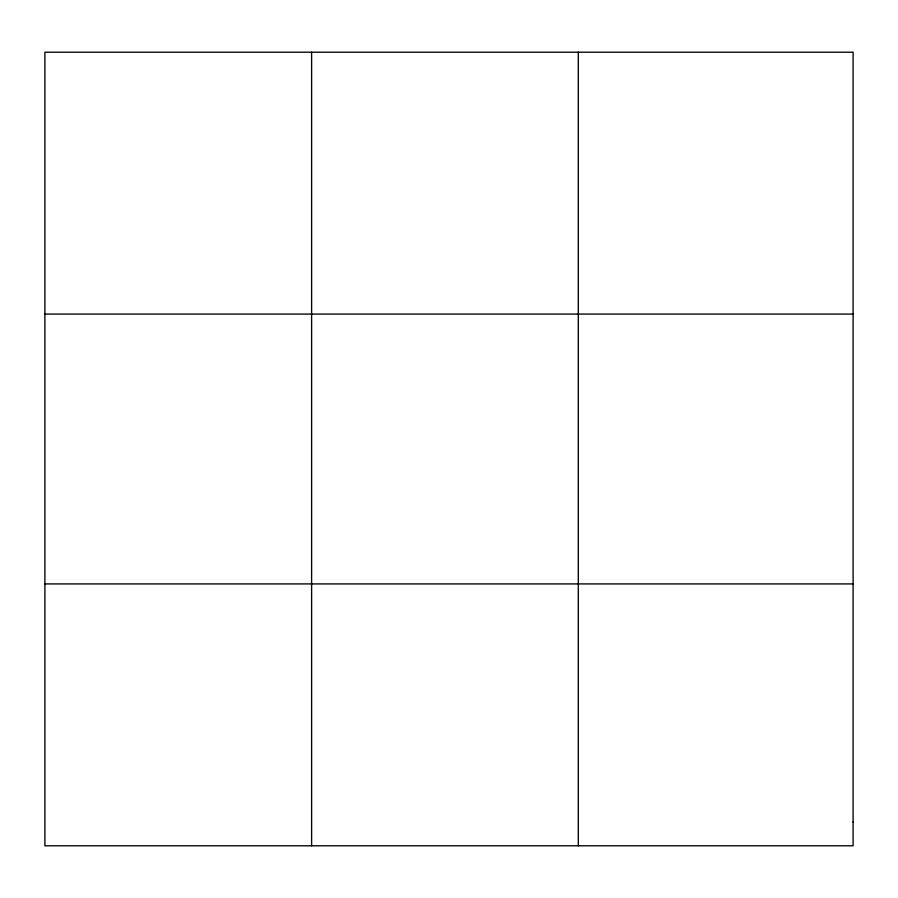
<?xml version="1.0" encoding="UTF-8"?>
<svg xmlns="http://www.w3.org/2000/svg" width="898" height="898" viewBox="0 0 898 898"><rect width="100%" height="100%" fill="white"/><g stroke="black" fill="none" stroke-linecap="round" stroke-linejoin="round"><path stroke-width="1.35" d="M311.606 52.207L311.606 845.793M578.312 52.207L578.312 845.793M44.9 314.087L853.1 314.087M44.9 583.913L853.1 583.913M853.1 821.984L853.1 845.793L44.9 845.793L44.9 52.207L853.1 52.207L853.1 821.984"/></g></svg>
